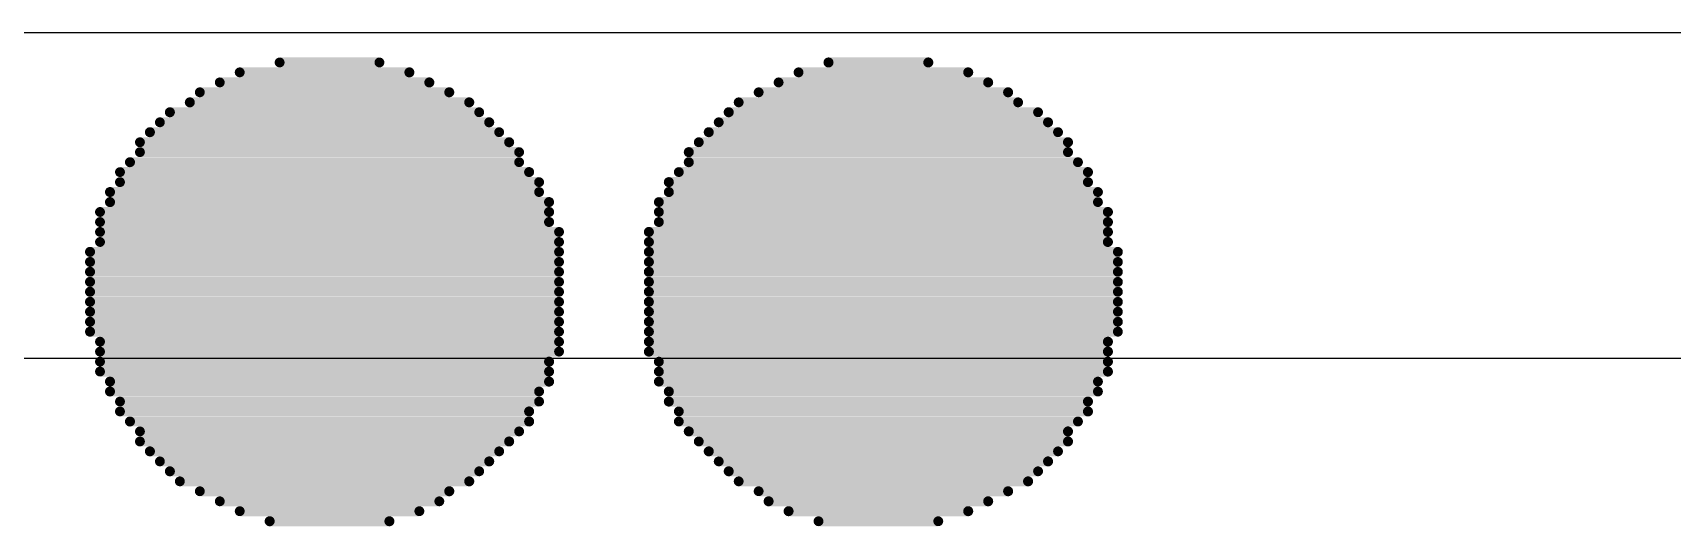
# Model space of a CAD drawing. Header units: millimetres. Extents: x 45 to 209, y 90 to 189.
# Drawn here: x 73.671 to 74.714, y 97.051 to 97.366 of the extents above; entities that cross this region are included whole.
import ezdxf

# ---------------------------------------------------------------- set-up
doc = ezdxf.new("R2010")
doc.units = ezdxf.units.MM
doc.layers.add('TopLayer', color=1, linetype='Continuous')
doc.layers.add('TopOverlay', color=2, linetype='Continuous')

# ---------------------------------------------------------------- blocks, each defined once
blk = doc.blocks.new('5394DE47_A0E8_4329_8464_7791B7C19310_62')
at = {"layer": 'TopOverlay', "const_width": 0.00635}
for points in [[(6.1483, 3.1911), (6.2118, 3.1911)], [(6.4976, 3.1911), (6.5611, 3.1911)], [(6.1229, 3.1848), (6.2309, 3.1848)], [(6.4785, 3.1848), (6.5865, 3.1848)], [(6.0975, 3.1721), (6.2563, 3.1721)], [(6.1102, 3.1784), (6.2436, 3.1784)], [(6.4531, 3.1721), (6.6119, 3.1721)], [(6.4658, 3.1784), (6.5992, 3.1784)], [(6.0785, 3.1594), (6.2753, 3.1594)], [(6.0912, 3.1657), (6.269, 3.1657)], [(6.4341, 3.1594), (6.6309, 3.1594)], [(6.4404, 3.1657), (6.6182, 3.1657)], [(6.0721, 3.153), (6.2817, 3.153)], [(6.4277, 3.153), (6.6373, 3.153)], [(6.0594, 3.1403), (6.2944, 3.1403)], [(6.0658, 3.1467), (6.288, 3.1467)], [(6.415, 3.1403), (6.65, 3.1403)], [(6.4214, 3.1467), (6.6436, 3.1467)], [(6.0531, 3.1276), (6.3007, 3.1276)], [(6.0594, 3.134), (6.3007, 3.134)], [(6.4087, 3.134), (6.65, 3.134)], [(6.4087, 3.1276), (6.6563, 3.1276)], [(6.0467, 3.1213), (6.3071, 3.1213)], [(6.4023, 3.1213), (6.6627, 3.1213)], [(6.0404, 3.1086), (6.3134, 3.1086)], [(6.0467, 3.1149), (6.3134, 3.1149)], [(6.396, 3.1149), (6.6627, 3.1149)], [(6.396, 3.1086), (6.669, 3.1086)], [(6.034, 3.0959), (6.3198, 3.0959)], [(6.0404, 3.1022), (6.3198, 3.1022)], [(6.3896, 3.1022), (6.669, 3.1022)], [(6.3896, 3.0959), (6.6754, 3.0959)], [(6.034, 3.0895), (6.3198, 3.0895)], [(6.3896, 3.0895), (6.6754, 3.0895)], [(6.034, 3.0832), (6.3261, 3.0832)], [(6.034, 3.0768), (6.3261, 3.0768)], [(6.3833, 3.0832), (6.6754, 3.0832)], [(6.3833, 3.0768), (6.6754, 3.0768)], [(6.0277, 3.0705), (6.3261, 3.0705)], [(6.0277, 3.0641), (6.3261, 3.0641)], [(6.3833, 3.0705), (6.6817, 3.0705)], [(6.3833, 3.0641), (6.6817, 3.0641)], [(6.0277, 3.0578), (6.3261, 3.0578)], [(6.3833, 3.0578), (6.6817, 3.0578)], [(6.0277, 3.0514), (6.3261, 3.0514)], [(6.0277, 3.0451), (6.3261, 3.0451)], [(6.3833, 3.0514), (6.6817, 3.0514)], [(6.3833, 3.0451), (6.6817, 3.0451)], [(6.0277, 3.0387), (6.3261, 3.0387)], [(6.3833, 3.0387), (6.6817, 3.0387)], [(6.0277, 3.0324), (6.3261, 3.0324)], [(6.0277, 3.026), (6.3261, 3.026)], [(6.3833, 3.0324), (6.6817, 3.0324)], [(6.3833, 3.026), (6.6817, 3.026)], [(6.0277, 3.0197), (6.3261, 3.0197)], [(6.034, 3.0133), (6.3261, 3.0133)], [(6.3833, 3.0197), (6.6817, 3.0197)], [(6.3833, 3.0133), (6.6754, 3.0133)], [(6.034, 3.007), (6.3261, 3.007)], [(6.3833, 3.007), (6.6754, 3.007)], [(6.034, 3.0006), (6.3198, 3.0006)], [(6.034, 2.9943), (6.3198, 2.9943)], [(6.3896, 3.0006), (6.6754, 3.0006)], [(6.3896, 2.9943), (6.6754, 2.9943)], [(6.0404, 2.9879), (6.3198, 2.9879)], [(6.0404, 2.9816), (6.3134, 2.9816)], [(6.3896, 2.9879), (6.669, 2.9879)], [(6.396, 2.9816), (6.669, 2.9816)], [(6.0467, 2.9752), (6.3134, 2.9752)], [(6.396, 2.9752), (6.6627, 2.9752)], [(6.0467, 2.9689), (6.3071, 2.9689)], [(6.0531, 2.9625), (6.3071, 2.9625)], [(6.4023, 2.9689), (6.6627, 2.9689)], [(6.4023, 2.9625), (6.6563, 2.9625)], [(6.0594, 2.9562), (6.3007, 2.9562)], [(6.0594, 2.9498), (6.2944, 2.9498)], [(6.4087, 2.9562), (6.65, 2.9562)], [(6.415, 2.9498), (6.65, 2.9498)], [(6.0658, 2.9435), (6.288, 2.9435)], [(6.4214, 2.9435), (6.6436, 2.9435)], [(6.0721, 2.9371), (6.2817, 2.9371)], [(6.0785, 2.9308), (6.2753, 2.9308)], [(6.4277, 2.9371), (6.6373, 2.9371)], [(6.4341, 2.9308), (6.6309, 2.9308)], [(6.0848, 2.9244), (6.269, 2.9244)], [(6.0975, 2.9181), (6.2563, 2.9181)], [(6.4404, 2.9244), (6.6246, 2.9244)], [(6.4531, 2.9181), (6.6119, 2.9181)], [(6.1102, 2.9117), (6.2499, 2.9117)], [(6.4595, 2.9117), (6.5992, 2.9117)], [(6.1229, 2.9054), (6.2372, 2.9054)], [(6.142, 2.899), (6.2182, 2.899)], [(6.4722, 2.9054), (6.5865, 2.9054)], [(6.4912, 2.899), (6.5674, 2.899)]]:
    blk.add_lwpolyline(points, dxfattribs=at)
at = {"layer": 'TopOverlay', "const_width": 0.00317}
for points in [[(6.1468, 3.1911, 1), (6.1499, 3.1911, 1)], [(6.2103, 3.1911, 1), (6.2134, 3.1911, 1)], [(6.496, 3.1911, 1), (6.4992, 3.1911, 1)], [(6.5595, 3.1911, 1), (6.5627, 3.1911, 1)], [(6.1214, 3.1848, 1), (6.1245, 3.1848, 1)], [(6.2293, 3.1848, 1), (6.2325, 3.1848, 1)], [(6.477, 3.1848, 1), (6.4801, 3.1848, 1)], [(6.5849, 3.1848, 1), (6.5881, 3.1848, 1)], [(6.096, 3.1721, 1), (6.0991, 3.1721, 1)], [(6.1087, 3.1784, 1), (6.1118, 3.1784, 1)], [(6.242, 3.1784, 1), (6.2452, 3.1784, 1)], [(6.2547, 3.1721, 1), (6.2579, 3.1721, 1)], [(6.4516, 3.1721, 1), (6.4547, 3.1721, 1)], [(6.4643, 3.1784, 1), (6.4674, 3.1784, 1)], [(6.5976, 3.1784, 1), (6.6008, 3.1784, 1)], [(6.6103, 3.1721, 1), (6.6135, 3.1721, 1)], [(6.0769, 3.1594, 1), (6.0801, 3.1594, 1)], [(6.0896, 3.1657, 1), (6.0928, 3.1657, 1)], [(6.2674, 3.1657, 1), (6.2706, 3.1657, 1)], [(6.2738, 3.1594, 1), (6.2769, 3.1594, 1)], [(6.4325, 3.1594, 1), (6.4357, 3.1594, 1)], [(6.4389, 3.1657, 1), (6.442, 3.1657, 1)], [(6.6167, 3.1657, 1), (6.6198, 3.1657, 1)], [(6.6294, 3.1594, 1), (6.6325, 3.1594, 1)], [(6.0706, 3.153, 1), (6.0737, 3.153, 1)], [(6.2801, 3.153, 1), (6.2833, 3.153, 1)], [(6.4262, 3.153, 1), (6.4293, 3.153, 1)], [(6.6357, 3.153, 1), (6.6389, 3.153, 1)], [(6.0579, 3.1403, 1), (6.061, 3.1403, 1)], [(6.0642, 3.1467, 1), (6.0674, 3.1467, 1)], [(6.2865, 3.1467, 1), (6.2896, 3.1467, 1)], [(6.2928, 3.1403, 1), (6.296, 3.1403, 1)], [(6.4135, 3.1403, 1), (6.4166, 3.1403, 1)], [(6.4198, 3.1467, 1), (6.423, 3.1467, 1)], [(6.6421, 3.1467, 1), (6.6452, 3.1467, 1)], [(6.6484, 3.1403, 1), (6.6516, 3.1403, 1)], [(6.0515, 3.1276, 1), (6.0547, 3.1276, 1)], [(6.0579, 3.134, 1), (6.061, 3.134, 1)], [(6.2992, 3.134, 1), (6.3023, 3.134, 1)], [(6.2992, 3.1276, 1), (6.3023, 3.1276, 1)], [(6.4071, 3.134, 1), (6.4103, 3.134, 1)], [(6.4071, 3.1276, 1), (6.4103, 3.1276, 1)], [(6.6484, 3.134, 1), (6.6516, 3.134, 1)], [(6.6548, 3.1276, 1), (6.6579, 3.1276, 1)], [(6.0452, 3.1213, 1), (6.0483, 3.1213, 1)], [(6.3055, 3.1213, 1), (6.3087, 3.1213, 1)], [(6.4008, 3.1213, 1), (6.4039, 3.1213, 1)], [(6.6611, 3.1213, 1), (6.6643, 3.1213, 1)], [(6.0388, 3.1086, 1), (6.042, 3.1086, 1)], [(6.0452, 3.1149, 1), (6.0483, 3.1149, 1)], [(6.3119, 3.1149, 1), (6.315, 3.1149, 1)], [(6.3119, 3.1086, 1), (6.315, 3.1086, 1)], [(6.3944, 3.1149, 1), (6.3976, 3.1149, 1)], [(6.3944, 3.1086, 1), (6.3976, 3.1086, 1)], [(6.6611, 3.1149, 1), (6.6643, 3.1149, 1)], [(6.6675, 3.1086, 1), (6.6706, 3.1086, 1)], [(6.0325, 3.0959, 1), (6.0356, 3.0959, 1)], [(6.0388, 3.1022, 1), (6.042, 3.1022, 1)], [(6.3182, 3.1022, 1), (6.3214, 3.1022, 1)], [(6.3182, 3.0959, 1), (6.3214, 3.0959, 1)], [(6.3881, 3.1022, 1), (6.3912, 3.1022, 1)], [(6.3881, 3.0959, 1), (6.3912, 3.0959, 1)], [(6.6675, 3.1022, 1), (6.6706, 3.1022, 1)], [(6.6738, 3.0959, 1), (6.677, 3.0959, 1)], [(6.0325, 3.0895, 1), (6.0356, 3.0895, 1)], [(6.3182, 3.0895, 1), (6.3214, 3.0895, 1)], [(6.3881, 3.0895, 1), (6.3912, 3.0895, 1)], [(6.6738, 3.0895, 1), (6.677, 3.0895, 1)], [(6.0325, 3.0832, 1), (6.0356, 3.0832, 1)], [(6.0325, 3.0768, 1), (6.0356, 3.0768, 1)], [(6.3246, 3.0832, 1), (6.3277, 3.0832, 1)], [(6.3246, 3.0768, 1), (6.3277, 3.0768, 1)], [(6.3817, 3.0832, 1), (6.3849, 3.0832, 1)], [(6.3817, 3.0768, 1), (6.3849, 3.0768, 1)], [(6.6738, 3.0832, 1), (6.677, 3.0832, 1)], [(6.6738, 3.0768, 1), (6.677, 3.0768, 1)], [(6.0261, 3.0705, 1), (6.0293, 3.0705, 1)], [(6.0261, 3.0641, 1), (6.0293, 3.0641, 1)], [(6.3246, 3.0705, 1), (6.3277, 3.0705, 1)], [(6.3246, 3.0641, 1), (6.3277, 3.0641, 1)], [(6.3817, 3.0705, 1), (6.3849, 3.0705, 1)], [(6.3817, 3.0641, 1), (6.3849, 3.0641, 1)], [(6.6802, 3.0705, 1), (6.6833, 3.0705, 1)], [(6.6802, 3.0641, 1), (6.6833, 3.0641, 1)], [(6.0261, 3.0578, 1), (6.0293, 3.0578, 1)], [(6.3246, 3.0578, 1), (6.3277, 3.0578, 1)], [(6.3817, 3.0578, 1), (6.3849, 3.0578, 1)], [(6.6802, 3.0578, 1), (6.6833, 3.0578, 1)], [(6.0261, 3.0514, 1), (6.0293, 3.0514, 1)], [(6.0261, 3.0451, 1), (6.0293, 3.0451, 1)], [(6.3246, 3.0514, 1), (6.3277, 3.0514, 1)], [(6.3246, 3.0451, 1), (6.3277, 3.0451, 1)], [(6.3817, 3.0514, 1), (6.3849, 3.0514, 1)], [(6.3817, 3.0451, 1), (6.3849, 3.0451, 1)], [(6.6802, 3.0514, 1), (6.6833, 3.0514, 1)], [(6.6802, 3.0451, 1), (6.6833, 3.0451, 1)], [(6.0261, 3.0387, 1), (6.0293, 3.0387, 1)], [(6.3246, 3.0387, 1), (6.3277, 3.0387, 1)], [(6.3817, 3.0387, 1), (6.3849, 3.0387, 1)], [(6.6802, 3.0387, 1), (6.6833, 3.0387, 1)], [(6.0261, 3.0324, 1), (6.0293, 3.0324, 1)], [(6.0261, 3.026, 1), (6.0293, 3.026, 1)], [(6.3246, 3.0324, 1), (6.3277, 3.0324, 1)], [(6.3246, 3.026, 1), (6.3277, 3.026, 1)], [(6.3817, 3.0324, 1), (6.3849, 3.0324, 1)], [(6.3817, 3.026, 1), (6.3849, 3.026, 1)], [(6.6802, 3.0324, 1), (6.6833, 3.0324, 1)], [(6.6802, 3.026, 1), (6.6833, 3.026, 1)], [(6.0261, 3.0197, 1), (6.0293, 3.0197, 1)], [(6.0325, 3.0133, 1), (6.0356, 3.0133, 1)], [(6.3246, 3.0197, 1), (6.3277, 3.0197, 1)], [(6.3246, 3.0133, 1), (6.3277, 3.0133, 1)], [(6.3817, 3.0197, 1), (6.3849, 3.0197, 1)], [(6.3817, 3.0133, 1), (6.3849, 3.0133, 1)], [(6.6738, 3.0133, 1), (6.677, 3.0133, 1)], [(6.6802, 3.0197, 1), (6.6833, 3.0197, 1)], [(6.0325, 3.007, 1), (6.0356, 3.007, 1)], [(6.3246, 3.007, 1), (6.3277, 3.007, 1)], [(6.3817, 3.007, 1), (6.3849, 3.007, 1)], [(6.6738, 3.007, 1), (6.677, 3.007, 1)], [(6.0325, 3.0006, 1), (6.0356, 3.0006, 1)], [(6.0325, 2.9943, 1), (6.0356, 2.9943, 1)], [(6.3182, 3.0006, 1), (6.3214, 3.0006, 1)], [(6.3182, 2.9943, 1), (6.3214, 2.9943, 1)], [(6.3881, 3.0006, 1), (6.3912, 3.0006, 1)], [(6.3881, 2.9943, 1), (6.3912, 2.9943, 1)], [(6.6738, 3.0006, 1), (6.677, 3.0006, 1)], [(6.6738, 2.9943, 1), (6.677, 2.9943, 1)], [(6.0388, 2.9879, 1), (6.042, 2.9879, 1)], [(6.0388, 2.9816, 1), (6.042, 2.9816, 1)], [(6.3119, 2.9816, 1), (6.315, 2.9816, 1)], [(6.3182, 2.9879, 1), (6.3214, 2.9879, 1)], [(6.3881, 2.9879, 1), (6.3912, 2.9879, 1)], [(6.3944, 2.9816, 1), (6.3976, 2.9816, 1)], [(6.6675, 2.9879, 1), (6.6706, 2.9879, 1)], [(6.6675, 2.9816, 1), (6.6706, 2.9816, 1)], [(6.0452, 2.9752, 1), (6.0483, 2.9752, 1)], [(6.3119, 2.9752, 1), (6.315, 2.9752, 1)], [(6.3944, 2.9752, 1), (6.3976, 2.9752, 1)], [(6.6611, 2.9752, 1), (6.6643, 2.9752, 1)], [(6.0452, 2.9689, 1), (6.0483, 2.9689, 1)], [(6.0515, 2.9625, 1), (6.0547, 2.9625, 1)], [(6.3055, 2.9689, 1), (6.3087, 2.9689, 1)], [(6.3055, 2.9625, 1), (6.3087, 2.9625, 1)], [(6.4008, 2.9689, 1), (6.4039, 2.9689, 1)], [(6.4008, 2.9625, 1), (6.4039, 2.9625, 1)], [(6.6548, 2.9625, 1), (6.6579, 2.9625, 1)], [(6.6611, 2.9689, 1), (6.6643, 2.9689, 1)], [(6.0579, 2.9562, 1), (6.061, 2.9562, 1)], [(6.0579, 2.9498, 1), (6.061, 2.9498, 1)], [(6.2928, 2.9498, 1), (6.296, 2.9498, 1)], [(6.2992, 2.9562, 1), (6.3023, 2.9562, 1)], [(6.4071, 2.9562, 1), (6.4103, 2.9562, 1)], [(6.4135, 2.9498, 1), (6.4166, 2.9498, 1)], [(6.6484, 2.9562, 1), (6.6516, 2.9562, 1)], [(6.6484, 2.9498, 1), (6.6516, 2.9498, 1)], [(6.0642, 2.9435, 1), (6.0674, 2.9435, 1)], [(6.2865, 2.9435, 1), (6.2896, 2.9435, 1)], [(6.4198, 2.9435, 1), (6.423, 2.9435, 1)], [(6.6421, 2.9435, 1), (6.6452, 2.9435, 1)], [(6.0706, 2.9371, 1), (6.0737, 2.9371, 1)], [(6.0769, 2.9308, 1), (6.0801, 2.9308, 1)], [(6.2738, 2.9308, 1), (6.2769, 2.9308, 1)], [(6.2801, 2.9371, 1), (6.2833, 2.9371, 1)], [(6.4262, 2.9371, 1), (6.4293, 2.9371, 1)], [(6.4325, 2.9308, 1), (6.4357, 2.9308, 1)], [(6.6294, 2.9308, 1), (6.6325, 2.9308, 1)], [(6.6357, 2.9371, 1), (6.6389, 2.9371, 1)], [(6.0833, 2.9244, 1), (6.0864, 2.9244, 1)], [(6.096, 2.9181, 1), (6.0991, 2.9181, 1)], [(6.2547, 2.9181, 1), (6.2579, 2.9181, 1)], [(6.2674, 2.9244, 1), (6.2706, 2.9244, 1)], [(6.4389, 2.9244, 1), (6.442, 2.9244, 1)], [(6.4516, 2.9181, 1), (6.4547, 2.9181, 1)], [(6.6103, 2.9181, 1), (6.6135, 2.9181, 1)], [(6.623, 2.9244, 1), (6.6262, 2.9244, 1)], [(6.1087, 2.9117, 1), (6.1118, 2.9117, 1)], [(6.2484, 2.9117, 1), (6.2515, 2.9117, 1)], [(6.4579, 2.9117, 1), (6.4611, 2.9117, 1)], [(6.5976, 2.9117, 1), (6.6008, 2.9117, 1)], [(6.1214, 2.9054, 1), (6.1245, 2.9054, 1)], [(6.1404, 2.899, 1), (6.1436, 2.899, 1)], [(6.2166, 2.899, 1), (6.2198, 2.899, 1)], [(6.2357, 2.9054, 1), (6.2388, 2.9054, 1)], [(6.4706, 2.9054, 1), (6.4738, 2.9054, 1)], [(6.4897, 2.899, 1), (6.4928, 2.899, 1)], [(6.5659, 2.899, 1), (6.569, 2.899, 1)], [(6.5849, 2.9054, 1), (6.5881, 2.9054, 1)]]:
    blk.add_lwpolyline(points, format="xyb", close=True, dxfattribs=at)

msp = doc.modelspace()

# ---------------------------------------------------------------- linework, layer by layer
at = {"layer": 'TopLayer'}
for p, q in [((74.3207, 97.3656), (64.8207, 97.3656)), ((85.2869, 97.3656), (74.3207, 97.3656)), ((64.8325, 97.1584), (74.3207, 97.1584)), ((74.3207, 97.1584), (84.8274, 97.1584))]:
    msp.add_line(p, q, dxfattribs=at)

# ---------------------------------------------------------------- block references
at = {"rotation": 360}
msp.add_blockref('5394DE47_A0E8_4329_8464_7791B7C19310_62', (67.6797, 94.1556), dxfattribs=at)

doc.saveas('drawing.dxf')
